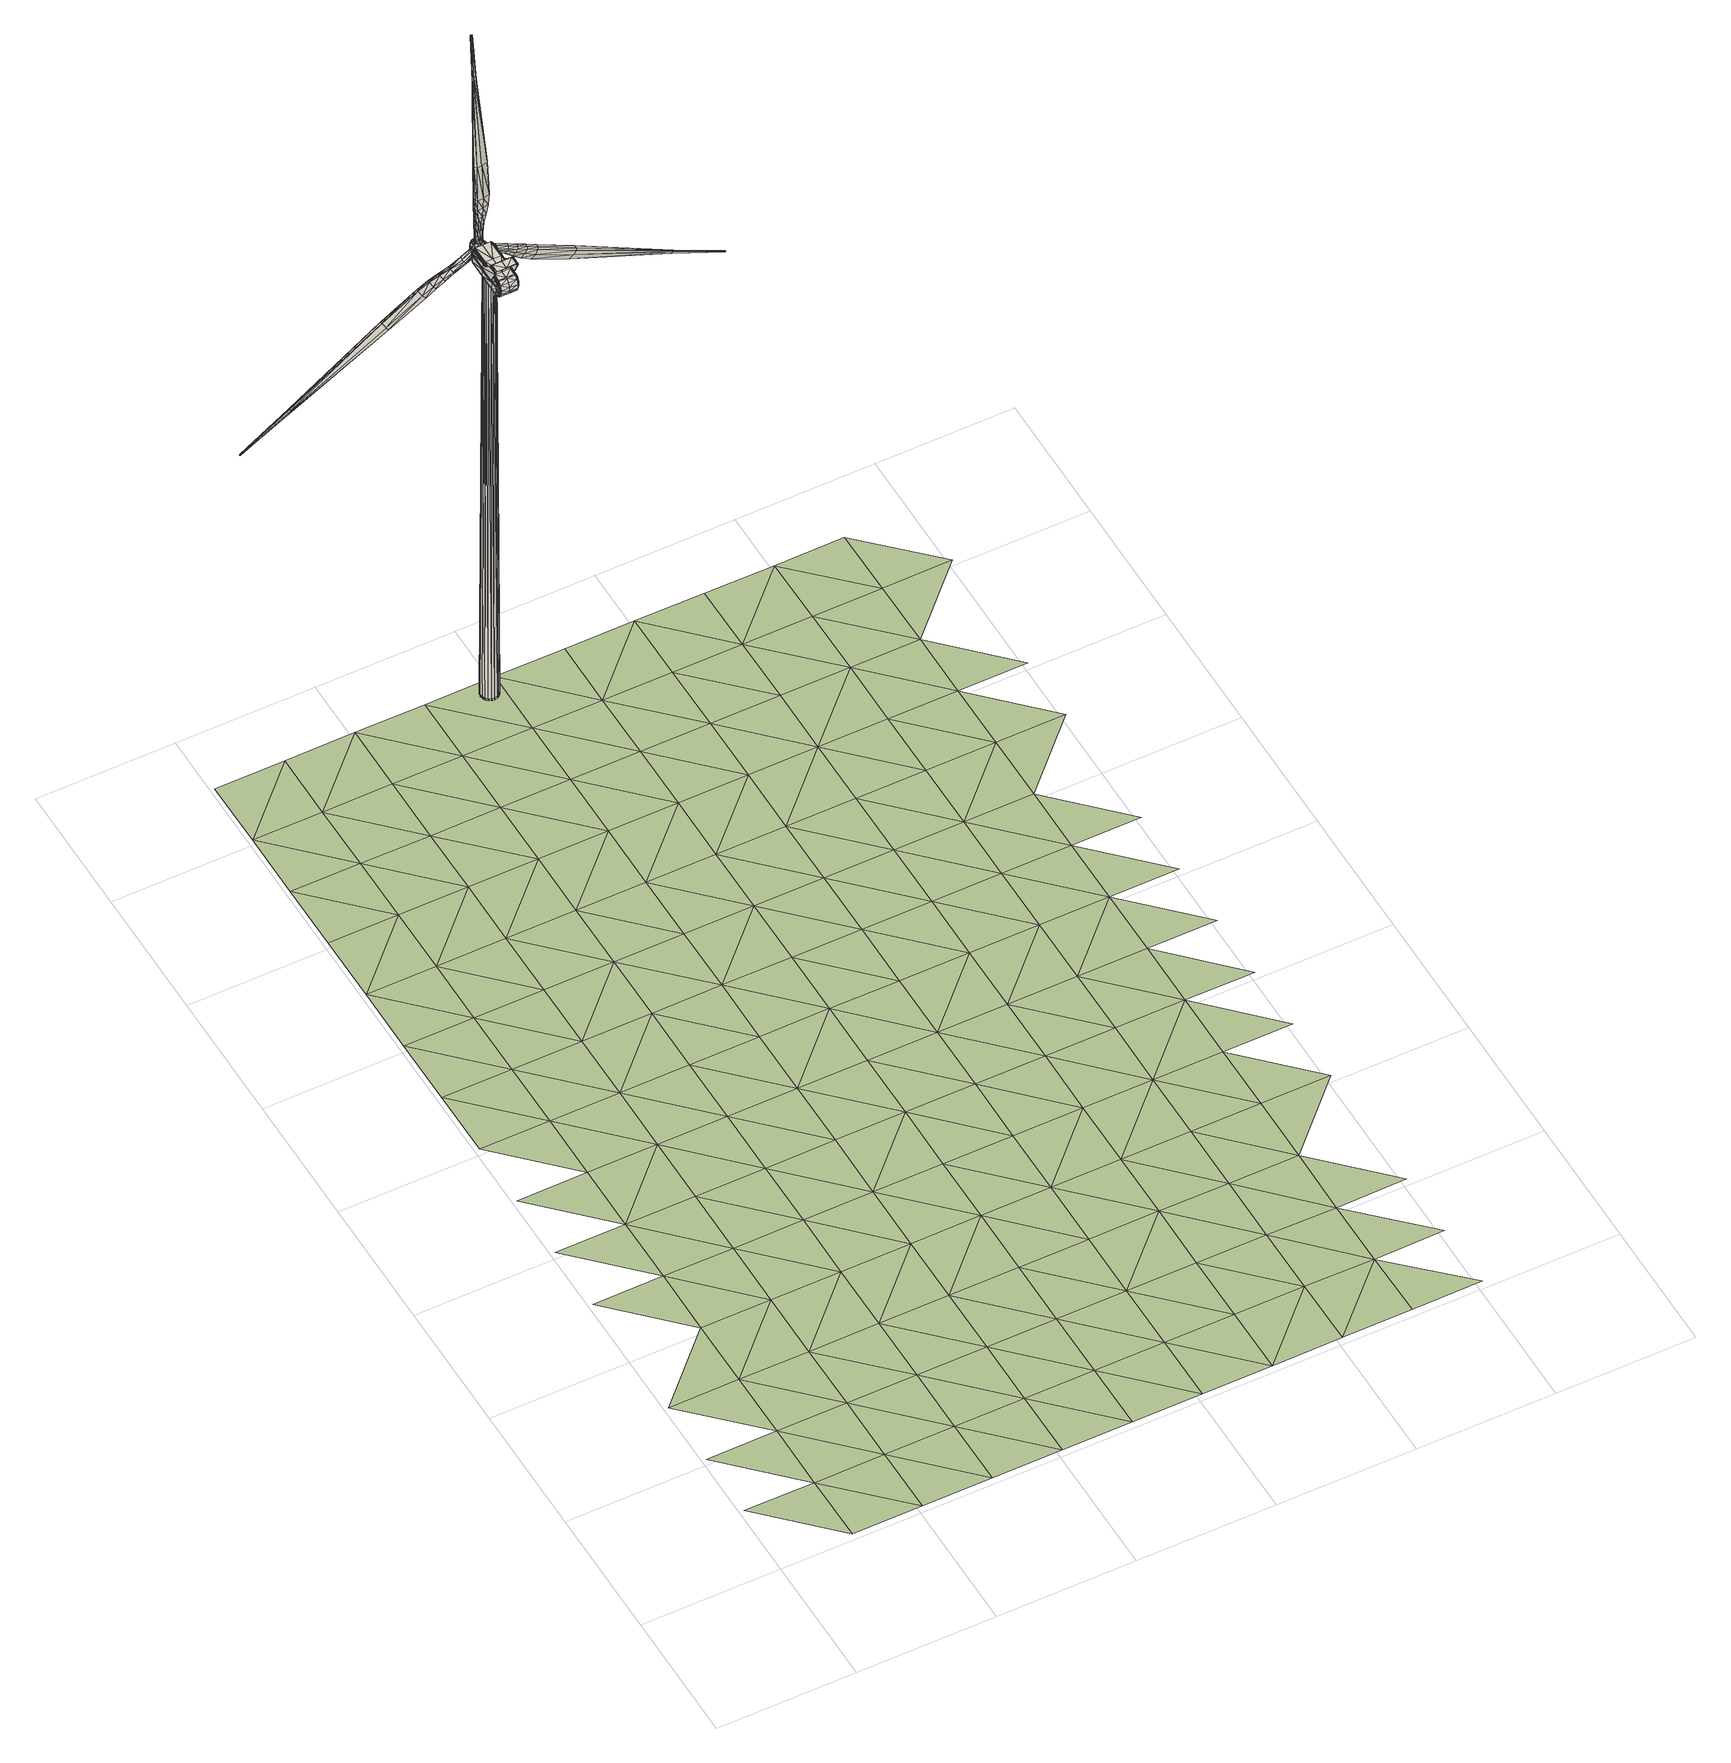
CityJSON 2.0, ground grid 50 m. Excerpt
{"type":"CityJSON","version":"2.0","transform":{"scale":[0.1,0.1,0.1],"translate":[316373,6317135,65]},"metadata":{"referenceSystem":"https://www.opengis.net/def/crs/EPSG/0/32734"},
"CityObjects":{
"otherconstruction1":{"type":"OtherConstruction","attributes":{"class":"wind_turbine","X":316469.55,"Y":6317505.79,"lat":-33.26,"lon":19.03,"manufacturer":"Vestas","model":"V100-2.0","rated_power_kw":2000,"rated_power_mw":2,"rotor_diameter_m":100,"rotor_radius_m":50,"swept_area_m2":7854,"blade_count":3,"blade_length_m":50,"hub_height_m":95,"tower_type":"steel_tube","tower_shape":"conical","cut_in_ms":3,"rated_ms":12,"cut_out_ms":22,"iec_class":"llb","generator_type":"DFIG","gearbox_type":"spur_planetary","gearbox_stages":3,"onshore":true,"offshore":false,"ground_height":67.86},"geometry":[{"type":"CompositeSurface","lod":"2","boundaries":[[[0,1,2]],[[1,3,2]],[[3,4,2]],[[5,6,7]],[[5,7,8]],[[9,8,7]],[[9,7,10]],[[2,9,10]],[[2,10,0]],[[11,12,13]],[[11,13,14]],[[15,16,17]],[[15,17,18]],[[19,20,21]],[[19,21,22]],[[23,24,25]],[[23,25,26]],[[27,5,28]],[[27,28,29]],[[30,27,31]],[[30,31,32]],[[33,34,35]],[[33,35,36]],[[37,2,4]],[[38,30,32]],[[38,32,39]],[[40,41,2]],[[40,2,37]],[[22,21,42]],[[22,42,39]],[[43,25,42]],[[43,42,21]],[[38,19,44]],[[38,44,30]],[[45,46,47]],[[45,47,48]],[[24,49,42]],[[24,42,25]],[[26,50,51]],[[26,51,35]],[[19,38,49]],[[19,49,20]],[[52,20,49]],[[52,49,24]],[[5,27,53]],[[5,53,54]],[[27,55,53]],[[27,30,44]],[[27,44,55]],[[56,31,29]],[[56,29,57]],[[24,23,58]],[[24,58,52]],[[28,59,57]],[[28,57,29]],[[60,14,13]],[[60,13,61]],[[49,38,39]],[[49,39,42]],[[29,31,27]],[[62,56,55]],[[62,55,44]],[[39,32,62]],[[39,62,22]],[[20,52,43]],[[20,43,21]],[[23,34,63]],[[23,63,58]],[[44,19,22]],[[44,22,62]],[[62,32,31]],[[62,31,56]],[[34,23,26]],[[34,26,35]],[[53,55,56]],[[53,56,57]],[[52,58,50]],[[52,50,43]],[[25,43,50]],[[25,50,26]],[[54,53,57]],[[54,57,59]],[[18,17,12]],[[18,12,11]],[[58,63,51]],[[58,51,50]],[[64,65,66]],[[64,66,67]],[[67,66,68]],[[67,68,69]],[[70,71,72]],[[70,72,73]],[[73,72,74]],[[73,74,75]],[[76,77,78]],[[76,78,79]],[[79,78,80]],[[79,80,81]],[[65,70,73]],[[65,73,66]],[[66,73,75]],[[66,75,68]],[[81,64,67]],[[81,67,79]],[[79,67,69]],[[79,69,76]],[[82,83,84]],[[82,84,85]],[[85,84,86]],[[85,86,87]],[[88,89,90]],[[88,90,91]],[[91,90,92]],[[91,92,93]],[[94,40,37]],[[94,37,95]],[[46,96,97]],[[46,97,47]],[[6,98,77]],[[6,77,7]],[[81,80,99]],[[81,99,61]],[[10,7,77]],[[10,77,76]],[[100,101,99]],[[100,99,80]],[[65,64,13]],[[65,13,12]],[[61,13,64]],[[61,64,81]],[[1,0,69]],[[1,69,68]],[[76,69,0]],[[76,0,10]],[[70,65,12]],[[70,12,17]],[[3,1,68]],[[3,68,75]],[[71,70,17]],[[71,17,16]],[[4,3,75]],[[4,75,74]],[[101,102,103]],[[101,103,99]],[[99,103,60]],[[99,60,61]],[[63,104,105]],[[63,105,51]],[[51,105,36]],[[51,36,35]],[[63,34,33]],[[63,33,104]],[[106,107,108]],[[108,107,109]],[[109,107,110]],[[111,112,113]],[[111,113,114]],[[115,116,113]],[[115,113,112]],[[107,106,116]],[[107,116,115]],[[11,14,117]],[[11,117,118]],[[15,18,119]],[[15,119,120]],[[121,122,123]],[[121,123,124]],[[125,126,127]],[[125,127,128]],[[129,130,131]],[[129,131,111]],[[132,133,134]],[[132,134,129]],[[33,36,135]],[[33,135,136]],[[137,110,107]],[[138,139,133]],[[138,133,132]],[[140,137,107]],[[140,107,141]],[[122,142,123]],[[122,139,142]],[[143,123,142]],[[143,142,127]],[[138,132,144]],[[138,144,121]],[[45,48,145]],[[45,145,146]],[[128,127,142]],[[128,142,147]],[[126,135,148]],[[126,148,149]],[[121,147,138]],[[121,124,147]],[[150,128,147]],[[150,147,124]],[[111,151,152]],[[111,152,129]],[[129,152,153]],[[129,144,132]],[[129,153,144]],[[154,155,130]],[[154,130,134]],[[128,150,156]],[[128,156,125]],[[131,130,155]],[[131,155,157]],[[60,158,117]],[[60,117,14]],[[147,142,139]],[[147,139,138]],[[130,129,134]],[[159,153,154]],[[159,144,153]],[[139,122,159]],[[139,159,133]],[[124,123,143]],[[124,143,150]],[[125,156,160]],[[125,160,136]],[[144,159,122]],[[144,122,121]],[[159,154,134]],[[159,134,133]],[[136,135,126]],[[136,126,125]],[[152,155,154]],[[152,154,153]],[[150,143,149]],[[150,149,156]],[[127,126,149]],[[127,149,143]],[[151,157,155]],[[151,155,152]],[[18,11,118]],[[18,118,119]],[[156,149,148]],[[156,148,160]],[[161,162,163]],[[161,163,164]],[[162,165,166]],[[162,166,163]],[[167,168,169]],[[167,169,170]],[[168,171,172]],[[168,172,169]],[[173,174,175]],[[173,175,176]],[[174,177,178]],[[174,178,175]],[[164,163,168]],[[164,168,167]],[[163,166,171]],[[163,171,168]],[[177,174,162]],[[177,162,161]],[[174,173,165]],[[174,165,162]],[[179,180,181]],[[179,181,182]],[[180,183,184]],[[180,184,181]],[[185,186,187]],[[185,187,188]],[[186,189,190]],[[186,190,187]],[[191,192,137]],[[191,137,140]],[[146,145,193]],[[146,193,194]],[[114,113,176]],[[114,176,195]],[[177,158,196]],[[177,196,178]],[[116,173,176]],[[116,176,113]],[[197,178,196]],[[197,196,198]],[[164,118,117]],[[164,117,161]],[[158,177,161]],[[158,161,117]],[[108,166,165]],[[108,165,106]],[[173,116,106]],[[173,106,165]],[[167,119,118]],[[167,118,164]],[[109,171,166]],[[109,166,108]],[[170,120,119]],[[170,119,167]],[[110,172,171]],[[110,171,109]],[[198,196,103]],[[198,103,102]],[[196,158,60]],[[196,60,103]],[[160,148,105]],[[160,105,104]],[[148,135,36]],[[148,36,105]],[[160,104,33]],[[160,33,136]],[[199,200,201]],[[199,201,202]],[[202,201,203]],[[202,203,204]],[[204,203,205]],[[204,205,206]],[[200,207,208]],[[200,208,201]],[[201,208,209]],[[201,209,203]],[[203,209,210]],[[203,210,205]],[[211,212,213]],[[211,213,214]],[[214,213,215]],[[214,215,216]],[[216,215,217]],[[216,217,218]],[[206,211,214]],[[206,214,204]],[[204,214,216]],[[204,216,202]],[[202,216,218]],[[202,218,199]],[[219,210,209]],[[219,209,220]],[[220,209,208]],[[220,208,221]],[[221,208,207]],[[221,207,222]],[[223,224,225]],[[223,225,226]],[[226,225,227]],[[226,227,228]],[[228,227,229]],[[228,229,230]],[[224,231,232]],[[224,232,225]],[[225,232,233]],[[225,233,227]],[[227,233,234]],[[227,234,229]],[[235,217,215]],[[235,215,236]],[[236,215,213]],[[236,213,237]],[[237,213,212]],[[237,212,238]],[[230,235,236]],[[230,236,228]],[[228,236,237]],[[228,237,226]],[[226,237,238]],[[226,238,223]],[[239,234,233]],[[239,233,240]],[[240,233,232]],[[240,232,241]],[[241,232,231]],[[241,231,242]],[[97,199,218]],[[97,218,47]],[[15,212,211]],[[15,211,16]],[[48,47,218]],[[48,218,217]],[[206,71,16]],[[206,16,211]],[[37,222,207]],[[37,207,95]],[[222,37,4]],[[4,219,220]],[[220,221,222]],[[4,220,222]],[[219,4,74]],[[219,74,210]],[[71,206,205]],[[71,205,72]],[[243,200,199]],[[243,199,97]],[[95,207,200]],[[95,200,243]],[[72,205,210]],[[72,210,74]],[[48,217,235]],[[48,235,145]],[[15,120,238]],[[15,238,212]],[[193,145,235]],[[193,235,230]],[[223,238,120]],[[223,120,170]],[[137,192,234]],[[137,234,239]],[[110,137,239]],[[239,240,241]],[[241,242,110]],[[239,241,110]],[[242,231,172]],[[242,172,110]],[[170,169,224]],[[170,224,223]],[[244,193,230]],[[244,230,229]],[[192,244,229]],[[192,229,234]],[[169,172,231]],[[169,231,224]],[[245,246,247]],[[245,247,248]],[[249,250,251]],[[249,251,252]],[[245,248,253]],[[245,253,254]],[[255,256,257]],[[255,257,258]],[[259,260,86]],[[259,86,84]],[[261,259,84]],[[261,84,83]],[[247,262,90]],[[247,90,89]],[[262,263,92]],[[262,92,90]],[[248,247,89]],[[248,89,253]],[[260,249,252]],[[260,252,86]],[[256,261,83]],[[256,83,257]],[[263,264,265]],[[263,265,92]],[[264,266,267]],[[264,267,265]],[[268,269,270]],[[268,270,271]],[[272,268,271]],[[272,271,273]],[[274,255,258]],[[274,258,275]],[[276,277,181]],[[276,181,184]],[[277,278,182]],[[277,182,181]],[[279,280,188]],[[279,188,187]],[[281,279,187]],[[281,187,190]],[[280,282,283]],[[280,283,188]],[[269,276,184]],[[269,184,270]],[[278,274,275]],[[278,275,182]],[[284,281,190]],[[284,190,285]],[[266,284,285]],[[266,285,267]],[[246,286,262]],[[246,262,247]],[[286,287,263]],[[286,263,262]],[[287,288,264]],[[287,264,263]],[[288,289,266]],[[288,266,264]],[[289,290,284]],[[289,284,266]],[[290,291,281]],[[290,281,284]],[[291,292,279]],[[291,279,281]],[[292,293,280]],[[292,280,279]],[[293,294,282]],[[293,282,280]],[[249,260,295]],[[249,295,250]],[[260,259,296]],[[260,296,295]],[[259,261,297]],[[259,297,296]],[[261,256,298]],[[261,298,297]],[[256,255,299]],[[256,299,298]],[[255,274,300]],[[255,300,299]],[[274,278,301]],[[274,301,300]],[[278,277,302]],[[278,302,301]],[[277,276,303]],[[277,303,302]],[[276,269,268]],[[276,268,303]],[[303,268,272]],[[303,272,304]],[[302,303,304]],[[302,304,305]],[[301,302,305]],[[301,305,306]],[[300,301,306]],[[300,306,307]],[[299,300,307]],[[299,307,308]],[[298,299,308]],[[298,308,309]],[[297,298,309]],[[297,309,310]],[[296,297,310]],[[296,310,311]],[[295,296,311]],[[295,311,312]],[[294,272,273]],[[294,273,313]],[[250,314,315]],[[250,315,251]],[[250,295,312]],[[250,312,314]],[[141,107,316]],[[141,316,131]],[[41,28,317]],[[41,317,2]],[[282,294,313]],[[282,313,283]],[[304,272,294]],[[304,294,293]],[[305,304,293]],[[305,293,292]],[[306,305,292]],[[306,292,291]],[[307,306,291]],[[307,291,290]],[[308,307,290]],[[308,290,289]],[[309,308,289]],[[309,289,288]],[[310,309,288]],[[310,288,287]],[[311,310,287]],[[311,287,286]],[[312,311,286]],[[312,286,246]],[[314,245,254]],[[314,254,315]],[[314,312,246]],[[314,246,245]],[[107,115,112]],[[107,112,316]],[[131,316,112]],[[131,112,111]],[[2,317,8]],[[2,8,9]],[[28,5,8]],[[28,8,317]],[[318,59,28]],[[318,28,41]],[[319,141,131]],[[319,131,157]],[[320,198,102]],[[320,102,321]],[[189,197,198]],[[189,198,320]],[[322,114,195]],[[322,195,185]],[[323,146,194]],[[323,194,179]],[[183,191,140]],[[183,140,324]],[[175,178,197]],[[175,197,325]],[[176,175,325]],[[176,325,195]],[[244,192,191]],[[244,191,326]],[[193,244,326]],[[193,326,194]],[[327,45,146]],[[327,146,323]],[[324,140,141]],[[324,141,319]],[[151,111,114]],[[151,114,322]],[[328,321,102]],[[328,102,101]],[[93,328,101]],[[93,101,100]],[[329,88,98]],[[329,98,6]],[[330,82,96]],[[330,96,46]],[[87,331,40]],[[87,40,94]],[[78,332,100]],[[78,100,80]],[[77,98,332]],[[77,332,78]],[[243,333,94]],[[243,94,95]],[[97,96,333]],[[97,333,243]],[[327,330,46]],[[327,46,45]],[[331,318,41]],[[331,41,40]],[[54,329,6]],[[54,6,5]],[[254,253,329]],[[254,329,54]],[[252,251,318]],[[252,318,331]],[[258,257,330]],[[258,330,327]],[[86,252,331]],[[86,331,87]],[[257,83,82]],[[257,82,330]],[[253,89,88]],[[253,88,329]],[[92,265,328]],[[92,328,93]],[[265,267,321]],[[265,321,328]],[[313,151,322]],[[313,322,283]],[[270,324,319]],[[270,319,271]],[[258,327,323]],[[258,323,275]],[[184,183,324]],[[184,324,270]],[[275,323,179]],[[275,179,182]],[[283,322,185]],[[283,185,188]],[[190,189,320]],[[190,320,285]],[[285,320,321]],[[285,321,267]],[[271,319,157]],[[271,157,273]],[[251,315,59]],[[251,59,318]],[[273,157,151]],[[273,151,313]],[[315,254,54]],[[315,54,59]],[[325,197,189]],[[325,189,186]],[[195,325,186]],[[195,186,185]],[[326,191,183]],[[326,183,180]],[[194,326,180]],[[194,180,179]],[[332,91,93]],[[332,93,100]],[[98,88,91]],[[98,91,332]],[[333,85,87]],[[333,87,94]],[[96,82,85]],[[96,85,333]],[[334,335,336]],[[334,336,337]],[[338,339,340]],[[338,340,341]],[[342,343,344]],[[342,344,345]],[[346,347,348]],[[346,348,349]],[[350,351,337]],[[350,337,352]],[[353,354,355]],[[353,355,356]],[[357,358,359]],[[357,359,339]],[[360,361,362]],[[360,362,363]],[[364,365,366]],[[364,366,367]],[[368,345,369]],[[368,369,370]],[[367,366,371]],[[367,371,372]],[[373,374,375]],[[373,375,376]],[[377,360,363]],[[377,363,378]],[[374,379,380]],[[374,380,375]],[[344,381,346]],[[344,346,382]],[[381,383,347]],[[381,347,346]],[[384,373,376]],[[384,376,385]],[[379,367,372]],[[379,372,380]],[[361,368,370]],[[361,370,362]],[[383,384,385]],[[383,385,347]],[[386,387,388]],[[386,388,389]],[[345,344,382]],[[345,382,369]],[[366,386,389]],[[366,389,371]],[[387,377,378]],[[387,378,388]],[[390,391,392]],[[390,392,393]],[[394,395,396]],[[394,396,397]],[[337,336,398]],[[337,398,352]],[[399,400,401]],[[399,401,402]],[[403,404,349]],[[403,349,405]],[[406,407,408]],[[406,408,409]],[[405,349,348]],[[405,348,410]],[[410,348,400]],[[410,400,399]],[[352,398,404]],[[352,404,403]],[[411,412,413]],[[411,413,414]],[[415,342,345]],[[415,345,368]],[[416,417,383]],[[416,383,381]],[[409,408,391]],[[409,391,390]],[[371,389,395]],[[371,395,392]],[[388,378,412]],[[388,412,396]],[[372,371,392]],[[372,392,391]],[[382,346,349]],[[382,349,404]],[[389,388,396]],[[389,396,395]],[[347,385,400]],[[347,400,348]],[[363,362,335]],[[363,335,413]],[[380,372,391]],[[380,391,408]],[[370,369,398]],[[370,398,336]],[[369,382,404]],[[369,404,398]],[[376,375,407]],[[376,407,401]],[[375,380,408]],[[375,408,407]],[[378,363,413]],[[378,413,412]],[[385,376,401]],[[385,401,400]],[[362,370,336]],[[362,336,335]],[[339,359,418]],[[339,418,340]],[[354,353,410]],[[354,410,399]],[[419,420,393]],[[419,393,394]],[[421,422,423]],[[421,423,424]],[[425,426,397]],[[425,397,411]],[[351,427,334]],[[351,334,337]],[[428,429,430]],[[428,430,431]],[[432,433,403]],[[432,403,405]],[[433,350,352]],[[433,352,403]],[[434,435,409]],[[434,409,390]],[[420,434,390]],[[420,390,393]],[[427,436,414]],[[427,414,334]],[[436,425,411]],[[436,411,414]],[[353,432,405]],[[353,405,410]],[[426,419,394]],[[426,394,397]],[[437,438,439]],[[437,439,440]],[[441,442,443]],[[441,443,444]],[[445,441,444]],[[445,444,446]],[[358,445,446]],[[358,446,359]],[[447,448,429]],[[447,429,428]],[[448,449,338]],[[448,338,429]],[[450,447,428]],[[450,428,451]],[[442,452,453]],[[442,453,443]],[[454,455,422]],[[454,422,421]],[[449,357,339]],[[449,339,338]],[[452,437,440]],[[452,440,453]],[[456,457,458]],[[456,458,459]],[[438,454,421]],[[438,421,439]],[[455,456,459]],[[455,459,422]],[[457,450,451]],[[457,451,458]],[[435,460,406]],[[435,406,409]],[[439,421,424]],[[439,424,461]],[[444,443,462]],[[444,462,463]],[[459,458,464]],[[459,464,465]],[[443,453,355]],[[443,355,462]],[[429,338,341]],[[429,341,430]],[[440,439,461]],[[440,461,356]],[[451,428,431]],[[451,431,466]],[[446,444,463]],[[446,463,467]],[[422,459,465]],[[422,465,423]],[[460,468,402]],[[460,402,406]],[[458,451,466]],[[458,466,464]],[[453,440,356]],[[453,356,355]],[[359,446,467]],[[359,467,418]],[[402,401,407]],[[402,407,406]],[[469,470,377]],[[469,377,387]],[[471,364,367]],[[471,367,379]],[[472,473,374]],[[472,374,373]],[[473,471,379]],[[473,379,374]],[[474,475,361]],[[474,361,360]],[[397,396,412]],[[397,412,411]],[[417,476,384]],[[417,384,383]],[[470,474,360]],[[470,360,377]],[[475,415,368]],[[475,368,361]],[[477,469,387]],[[477,387,386]],[[343,416,381]],[[343,381,344]],[[365,477,386]],[[365,386,366]],[[414,413,335]],[[414,335,334]],[[354,468,462]],[[354,462,355]],[[426,425,431]],[[426,431,430]],[[420,419,341]],[[420,341,340]],[[433,432,461]],[[433,461,424]],[[432,353,356]],[[432,356,461]],[[351,350,423]],[[351,423,465]],[[460,435,467]],[[460,467,463]],[[436,427,464]],[[436,464,466]],[[427,351,465]],[[427,465,464]],[[350,433,424]],[[350,424,423]],[[434,420,340]],[[434,340,418]],[[468,460,463]],[[468,463,462]],[[435,434,418]],[[435,418,467]],[[425,436,466]],[[425,466,431]],[[419,426,430]],[[419,430,341]],[[468,354,399]],[[468,399,402]],[[476,472,373]],[[476,373,384]],[[393,392,395]],[[393,395,394]],[[478,479,472]],[[478,472,476]],[[480,481,477]],[[480,477,365]],[[482,483,416]],[[482,416,343]],[[481,484,469]],[[481,469,477]],[[485,486,415]],[[485,415,475]],[[487,488,474]],[[487,474,470]],[[489,478,476]],[[489,476,417]],[[488,485,475]],[[488,475,474]],[[490,491,471]],[[490,471,473]],[[479,490,473]],[[479,473,472]],[[491,492,364]],[[491,364,471]],[[484,487,470]],[[484,470,469]],[[483,489,417]],[[483,417,416]],[[486,493,342]],[[486,342,415]],[[492,480,365]],[[492,365,364]],[[493,482,343]],[[493,343,342]],[[494,495,496]],[[497,498,499]],[[499,500,501]],[[494,496,497]],[[497,499,501]],[[501,494,497]],[[497,437,452]],[[496,495,455]],[[496,455,454]],[[494,457,456]],[[494,501,450]],[[494,450,457]],[[501,447,450]],[[501,448,447]],[[499,445,358]],[[498,442,441]],[[498,497,452]],[[498,452,442]],[[497,496,438]],[[497,438,437]],[[496,454,438]],[[495,494,456]],[[495,456,455]],[[501,500,449]],[[501,449,448]],[[500,357,449]],[[500,499,358]],[[500,358,357]],[[499,498,441]],[[499,441,445]],[[502,503,504]],[[502,504,505]],[[506,507,508]],[[506,508,509]],[[510,511,512]],[[513,514,515]],[[513,515,516]],[[517,518,519]],[[520,521,522]],[[523,524,525]],[[523,525,526]],[[519,526,527]],[[519,527,517]],[[528,529,512]],[[530,531,532]],[[533,510,534]],[[535,536,537]],[[535,537,538]],[[510,539,540]],[[510,540,534]],[[541,542,543]],[[541,543,544]],[[544,543,545]],[[544,545,546]],[[547,523,526]],[[547,526,519]],[[548,549,503]],[[548,503,502]],[[509,508,550]],[[509,550,551]],[[503,552,553]],[[503,553,504]],[[508,554,555]],[[508,555,550]],[[556,557,558]],[[556,558,539]],[[554,544,546]],[[554,546,555]],[[559,560,561]],[[559,561,562]],[[507,506,515]],[[507,515,562]],[[563,541,544]],[[563,544,554]],[[524,506,509]],[[524,509,525]],[[525,509,551]],[[525,551,564]],[[565,566,567]],[[565,567,568]],[[569,513,516]],[[569,516,570]],[[529,571,557]],[[529,557,556]],[[542,541,572]],[[542,572,573]],[[574,575,546]],[[574,546,545]],[[576,577,578]],[[576,578,579]],[[580,568,549]],[[580,549,548]],[[557,580,548]],[[557,548,558]],[[524,523,570]],[[524,570,516]],[[547,581,521]],[[547,521,520]],[[523,547,520]],[[523,520,570]],[[540,582,583]],[[540,583,531]],[[568,567,584]],[[568,584,549]],[[567,585,535]],[[567,535,584]],[[506,524,516]],[[506,516,515]],[[586,521,581]],[[586,587,522]],[[586,522,521]],[[588,533,534]],[[588,534,530]],[[589,586,581]],[[589,581,518]],[[585,590,536]],[[585,536,535]],[[528,589,518]],[[534,540,531]],[[534,531,530]],[[512,529,556]],[[511,528,512]],[[581,547,519]],[[581,519,518]],[[536,591,592]],[[536,592,537]],[[558,548,502]],[[558,502,582]],[[582,502,505]],[[582,505,583]],[[571,593,580]],[[571,580,557]],[[594,575,590]],[[594,590,585]],[[560,577,572]],[[560,572,561]],[[539,558,582]],[[539,582,540]],[[526,525,564]],[[526,564,527]],[[563,507,562]],[[563,562,561]],[[514,559,562]],[[514,562,515]],[[538,537,578]],[[538,578,595]],[[571,529,517]],[[571,517,527]],[[552,538,595]],[[552,595,553]],[[507,563,554]],[[507,554,508]],[[566,594,585]],[[566,585,567]],[[584,535,538]],[[584,538,552]],[[593,565,568]],[[593,568,580]],[[532,569,570]],[[532,570,520]],[[517,529,528]],[[517,528,518]],[[530,532,520]],[[530,520,522]],[[575,574,596]],[[575,596,590]],[[577,576,573]],[[577,573,572]],[[590,596,591]],[[590,591,536]],[[541,563,561]],[[541,561,572]],[[577,560,595]],[[577,595,578]],[[593,571,527]],[[593,527,564]],[[513,569,583]],[[513,583,505]],[[569,532,531]],[[569,531,583]],[[565,593,564]],[[565,564,551]],[[514,513,505]],[[514,505,504]],[[594,566,550]],[[594,550,555]],[[560,559,553]],[[560,553,595]],[[566,565,551]],[[566,551,550]],[[559,514,504]],[[559,504,553]],[[587,588,530]],[[587,530,522]],[[575,594,555]],[[575,555,546]],[[512,556,539]],[[512,539,510]],[[549,584,552]],[[549,552,503]],[[537,592,579]],[[537,579,578]],[[511,510,528]],[[528,510,533]],[[528,533,589]],[[586,588,587]],[[588,586,589]],[[588,589,533]],[[597,598,599]],[[597,599,600]],[[601,602,603]],[[601,603,604]],[[605,606,607]],[[605,607,608]],[[609,610,611]],[[609,611,612]],[[613,614,615]],[[616,617,618]],[[619,620,621]],[[619,621,622]],[[615,622,623]],[[615,623,613]],[[624,625,607]],[[626,627,628]],[[629,605,608]],[[629,608,630]],[[631,632,633]],[[631,633,634]],[[608,635,636]],[[608,636,630]],[[637,638,639]],[[637,639,640]],[[640,639,641]],[[640,641,642]],[[643,619,622]],[[643,622,615]],[[644,645,598]],[[644,598,597]],[[604,603,646]],[[604,646,647]],[[598,648,649]],[[598,649,599]],[[603,650,651]],[[603,651,646]],[[652,653,654]],[[652,654,635]],[[650,640,642]],[[650,642,651]],[[655,656,657]],[[655,657,658]],[[602,601,611]],[[602,611,658]],[[659,637,640]],[[659,640,650]],[[620,601,604]],[[620,604,621]],[[621,604,647]],[[621,647,660]],[[661,662,663]],[[661,663,664]],[[665,609,612]],[[665,612,666]],[[625,667,653]],[[625,653,652]],[[638,637,668]],[[638,668,669]],[[670,671,642]],[[670,642,641]],[[672,673,674]],[[672,674,675]],[[676,664,645]],[[676,645,644]],[[653,676,644]],[[653,644,654]],[[620,619,666]],[[620,666,612]],[[643,677,617]],[[643,617,616]],[[619,643,616]],[[619,616,666]],[[636,678,679]],[[636,679,627]],[[664,663,680]],[[664,680,645]],[[663,681,631]],[[663,631,680]],[[601,620,612]],[[601,612,611]],[[682,617,677]],[[682,683,618]],[[682,618,617]],[[629,630,626]],[[682,677,614]],[[681,684,632]],[[681,632,631]],[[624,682,614]],[[630,636,627]],[[630,627,626]],[[607,625,652]],[[606,624,607]],[[677,643,615]],[[677,615,614]],[[632,685,686]],[[632,686,633]],[[654,644,597]],[[654,597,678]],[[678,597,600]],[[678,600,679]],[[667,687,676]],[[667,676,653]],[[688,671,684]],[[688,684,681]],[[656,673,668]],[[656,668,657]],[[635,654,678]],[[635,678,636]],[[622,621,660]],[[622,660,623]],[[659,602,658]],[[659,658,657]],[[610,655,658]],[[610,658,611]],[[634,633,674]],[[634,674,689]],[[667,625,613]],[[667,613,623]],[[648,634,689]],[[648,689,649]],[[602,659,650]],[[602,650,603]],[[662,688,681]],[[662,681,663]],[[680,631,634]],[[680,634,648]],[[687,661,664]],[[687,664,676]],[[628,665,666]],[[628,666,616]],[[613,625,624]],[[613,624,614]],[[626,628,616]],[[626,616,618]],[[671,670,690]],[[671,690,684]],[[673,672,669]],[[673,669,668]],[[684,690,685]],[[684,685,632]],[[637,659,657]],[[637,657,668]],[[673,656,689]],[[673,689,674]],[[687,667,623]],[[687,623,660]],[[609,665,679]],[[609,679,600]],[[665,628,627]],[[665,627,679]],[[661,687,660]],[[661,660,647]],[[610,609,600]],[[610,600,599]],[[688,662,646]],[[688,646,651]],[[656,655,649]],[[656,649,689]],[[662,661,647]],[[662,647,646]],[[655,610,599]],[[655,599,649]],[[683,629,626]],[[683,626,618]],[[671,688,651]],[[671,651,642]],[[607,652,635]],[[607,635,608]],[[645,680,648]],[[645,648,598]],[[633,686,675]],[[633,675,674]],[[606,605,624]],[[624,605,629]],[[624,629,682]],[[682,629,683]],[[691,692,693]],[[691,693,694]],[[695,696,697]],[[695,697,698]],[[699,700,701]],[[699,701,702]],[[703,704,705]],[[703,705,706]],[[707,708,709]],[[710,711,712]],[[713,714,715]],[[713,715,716]],[[709,716,717]],[[709,717,707]],[[718,719,701]],[[720,721,722]],[[723,699,702]],[[723,702,724]],[[725,726,727]],[[725,727,728]],[[702,729,730]],[[702,730,724]],[[731,732,733]],[[731,733,734]],[[734,733,735]],[[734,735,736]],[[737,713,716]],[[737,716,709]],[[738,739,692]],[[738,692,691]],[[698,697,740]],[[698,740,741]],[[692,742,743]],[[692,743,693]],[[697,744,745]],[[697,745,740]],[[746,747,748]],[[746,748,729]],[[744,734,736]],[[744,736,745]],[[749,750,751]],[[749,751,752]],[[696,695,705]],[[696,705,752]],[[753,731,734]],[[753,734,744]],[[714,695,698]],[[714,698,715]],[[715,698,741]],[[715,741,754]],[[755,756,757]],[[755,757,758]],[[759,703,706]],[[759,706,760]],[[719,761,747]],[[719,747,746]],[[732,731,762]],[[732,762,763]],[[764,765,736]],[[764,736,735]],[[766,767,768]],[[766,768,769]],[[770,758,739]],[[770,739,738]],[[747,770,738]],[[747,738,748]],[[714,713,760]],[[714,760,706]],[[737,771,711]],[[737,711,710]],[[713,737,710]],[[713,710,760]],[[730,772,773]],[[730,773,721]],[[758,757,774]],[[758,774,739]],[[757,775,725]],[[757,725,774]],[[695,714,706]],[[695,706,705]],[[776,711,771]],[[776,777,712]],[[776,712,711]],[[723,724,720]],[[776,771,708]],[[775,778,726]],[[775,726,725]],[[779,776,708]],[[779,708,718]],[[724,730,721]],[[724,721,720]],[[701,719,746]],[[700,779,718]],[[700,718,701]],[[771,737,709]],[[771,709,708]],[[726,780,781]],[[726,781,727]],[[748,738,691]],[[748,691,772]],[[772,691,694]],[[772,694,773]],[[761,782,770]],[[761,770,747]],[[783,765,778]],[[783,778,775]],[[750,767,762]],[[750,762,751]],[[729,748,772]],[[729,772,730]],[[716,715,754]],[[716,754,717]],[[753,696,752]],[[753,752,751]],[[704,749,752]],[[704,752,705]],[[728,727,768]],[[728,768,784]],[[761,719,707]],[[761,707,717]],[[742,728,784]],[[742,784,743]],[[696,753,744]],[[696,744,697]],[[756,783,775]],[[756,775,757]],[[774,725,728]],[[774,728,742]],[[782,755,758]],[[782,758,770]],[[722,759,760]],[[722,760,710]],[[707,719,718]],[[707,718,708]],[[720,722,710]],[[720,710,712]],[[765,764,785]],[[765,785,778]],[[767,766,763]],[[767,763,762]],[[778,785,780]],[[778,780,726]],[[731,753,751]],[[731,751,762]],[[767,750,784]],[[767,784,768]],[[782,761,717]],[[782,717,754]],[[703,759,773]],[[703,773,694]],[[759,722,721]],[[759,721,773]],[[755,782,754]],[[755,754,741]],[[704,703,694]],[[704,694,693]],[[783,756,740]],[[783,740,745]],[[750,749,743]],[[750,743,784]],[[756,755,741]],[[756,741,740]],[[749,704,693]],[[749,693,743]],[[777,723,720]],[[777,720,712]],[[765,783,745]],[[765,745,736]],[[701,746,729]],[[701,729,702]],[[739,774,742]],[[739,742,692]],[[727,781,769]],[[727,769,768]],[[700,699,779]],[[779,699,723]],[[779,723,776]],[[776,723,777]],[[786,787,788]],[[788,789,790]],[[790,791,792]],[[792,793,794]],[[794,795,796]],[[796,797,798]],[[798,799,800]],[[800,801,802]],[[802,803,804]],[[804,805,786]],[[786,788,790]],[[790,792,794]],[[794,796,798]],[[798,800,802]],[[802,804,786]],[[786,790,794]],[[794,798,802]],[[794,802,786]],[[787,806,807]],[[787,807,788]],[[788,807,808]],[[788,808,789]],[[789,808,809]],[[789,809,790]],[[790,809,810]],[[790,810,791]],[[791,810,811]],[[791,811,792]],[[792,811,812]],[[792,812,793]],[[793,812,813]],[[793,813,794]],[[794,813,814]],[[794,814,795]],[[795,814,815]],[[795,815,796]],[[796,815,816]],[[796,816,797]],[[797,816,817]],[[797,817,798]],[[798,817,818]],[[798,818,799]],[[799,818,819]],[[799,819,800]],[[800,819,820]],[[800,820,801]],[[801,820,821]],[[801,821,802]],[[802,821,822]],[[802,822,803]],[[803,822,823]],[[803,823,804]],[[804,823,824]],[[804,824,805]],[[805,824,825]],[[805,825,786]],[[786,825,806]],[[786,806,787]],[[806,825,824]],[[824,823,822]],[[822,821,820]],[[820,819,818]],[[818,817,816]],[[816,815,814]],[[814,813,812]],[[812,811,810]],[[810,809,808]],[[808,807,806]],[[806,824,822]],[[822,820,818]],[[818,816,814]],[[814,812,810]],[[810,808,806]],[[806,822,818]],[[818,814,810]],[[818,810,806]],[[826,827,828]],[[828,829,830]],[[830,831,832]],[[832,833,834]],[[834,835,836]],[[836,837,838]],[[838,839,840]],[[840,841,842]],[[842,843,844]],[[844,845,826]],[[826,828,830]],[[830,832,834]],[[834,836,838]],[[838,840,842]],[[842,844,826]],[[826,830,834]],[[834,838,842]],[[834,842,826]],[[827,787,788]],[[827,788,828]],[[828,788,789]],[[828,789,829]],[[829,789,790]],[[829,790,830]],[[830,790,791]],[[830,791,831]],[[831,791,792]],[[831,792,832]],[[832,792,793]],[[832,793,833]],[[833,793,794]],[[833,794,834]],[[834,794,795]],[[834,795,835]],[[835,795,796]],[[835,796,836]],[[836,796,797]],[[836,797,837]],[[837,797,798]],[[837,798,838]],[[838,798,799]],[[838,799,839]],[[839,799,800]],[[839,800,840]],[[840,800,801]],[[840,801,841]],[[841,801,802]],[[841,802,842]],[[842,802,803]],[[842,803,843]],[[843,803,804]],[[843,804,844]],[[844,804,805]],[[844,805,845]],[[845,805,786]],[[845,786,826]],[[826,786,787]],[[826,787,827]],[[131,111,151]],[[28,59,54]],[[129,134,133]],[[32,31,27]],[[151,157,131]],[[54,5,28]],[[133,132,129]],[[27,30,32]]]}]},
"terrain1":{"type":"TINRelief","geometry":[{"type":"CompositeSurface","lod":"1","boundaries":[[[846,847,848]],[[849,850,846]],[[848,851,846]],[[852,849,853]],[[853,854,852]],[[849,846,855]],[[846,851,855]],[[849,856,853]],[[857,858,854]],[[856,849,855]],[[859,860,857]],[[861,854,853]],[[851,862,855]],[[856,863,853]],[[854,861,857]],[[864,865,859]],[[861,853,863]],[[856,855,866]],[[867,868,869]],[[866,855,862]],[[859,857,870]],[[868,867,864]],[[863,856,871]],[[857,861,870]],[[872,869,873]],[[856,866,871]],[[873,869,868]],[[874,864,859]],[[870,875,859]],[[872,876,877]],[[861,863,878]],[[879,866,862]],[[871,880,863]],[[864,874,868]],[[872,873,876]],[[874,859,875]],[[861,878,870]],[[878,863,880]],[[866,881,871]],[[877,882,883]],[[873,868,884]],[[876,885,877]],[[866,879,881]],[[875,870,886]],[[874,884,868]],[[883,882,887]],[[888,880,871]],[[886,870,878]],[[877,885,882]],[[876,873,889]],[[871,881,888]],[[875,890,874]],[[884,889,873]],[[891,892,887]],[[890,875,886]],[[893,885,876]],[[894,878,880]],[[881,879,895]],[[891,887,882]],[[888,896,880]],[[874,897,884]],[[889,893,876]],[[878,894,886]],[[874,890,897]],[[894,880,896]],[[898,892,899]],[[900,888,881]],[[892,891,901]],[[882,885,902]],[[893,903,885]],[[900,881,895]],[[884,904,889]],[[890,886,905]],[[897,906,884]],[[899,892,901]],[[882,902,891]],[[896,888,907]],[[894,905,886]],[[885,903,902]],[[888,900,907]],[[884,906,904]],[[893,889,908]],[[897,890,909]],[[891,910,901]],[[905,909,890]],[[903,893,908]],[[894,896,911]],[[895,912,900]],[[891,902,910]],[[907,913,896]],[[889,904,908]],[[914,906,897]],[[911,905,894]],[[909,914,897]],[[911,896,913]],[[915,899,901]],[[907,900,916]],[[910,917,901]],[[903,918,902]],[[904,906,919]],[[908,920,903]],[[900,912,916]],[[906,914,919]],[[915,901,917]],[[902,918,910]],[[909,905,921]],[[922,913,907]],[[905,911,923]],[[903,920,918]],[[908,904,924]],[[916,922,907]],[[914,909,921]],[[924,904,919]],[[905,923,921]],[[917,910,925]],[[913,926,911]],[[927,920,908]],[[912,928,916]],[[925,910,918]],[[922,926,913]],[[924,927,908]],[[917,929,915]],[[919,914,930]],[[931,923,911]],[[921,932,914]],[[933,922,916]],[[929,917,925]],[[926,931,911]],[[918,920,934]],[[930,924,919]],[[927,935,920]],[[933,916,928]],[[930,914,932]],[[921,923,936]],[[918,934,925]],[[937,915,929]],[[931,936,923]],[[920,935,934]],[[926,922,938]],[[922,933,939]],[[927,924,940]],[[941,932,921]],[[924,930,942]],[[929,925,943]],[[931,926,938]],[[936,941,921]],[[922,939,938]],[[935,927,940]],[[925,934,943]],[[924,942,940]],[[930,932,944]],[[933,928,945]],[[937,929,946]],[[941,944,932]],[[936,931,947]],[[939,933,945]],[[943,946,929]],[[938,948,931]],[[945,928,949]],[[935,950,934]],[[951,942,930]],[[940,952,935]],[[936,947,941]],[[944,951,930]],[[931,948,947]],[[934,950,943]],[[939,953,938]],[[937,946,954]],[[935,952,950]],[[940,942,955]],[[945,953,939]],[[956,944,941]],[[951,955,942]],[[946,943,957]],[[948,938,958]],[[941,947,956]],[[959,952,940]],[[957,943,950]],[[953,958,938]],[[960,945,949]],[[955,959,940]],[[954,946,961]],[[962,951,944]],[[944,956,963]],[[964,947,948]],[[945,960,953]],[[961,946,957]],[[958,965,948]],[[960,949,966]],[[950,952,967]],[[951,962,955]],[[959,968,952]],[[944,963,962]],[[947,964,956]],[[948,965,964]],[[950,967,957]],[[958,953,969]],[[970,954,961]],[[952,968,967]],[[959,955,971]],[[953,960,969]],[[963,956,972]],[[955,962,971]],[[961,957,973]],[[965,958,974]],[[964,972,956]],[[968,959,975]],[[966,976,960]],[[957,967,973]],[[969,974,958]],[[971,975,959]],[[962,963,977]],[[978,964,965]],[[972,979,963]],[[980,970,961]],[[960,981,969]],[[973,982,961]],[[978,965,974]],[[983,967,968]],[[962,977,971]],[[968,975,984]],[[963,979,977]],[[980,961,982]],[[967,983,973]],[[972,964,985]],[[974,969,986]],[[964,978,987]],[[968,984,983]],[[975,971,988]],[[979,972,985]],[[988,971,977]],[[964,987,985]],[[982,973,989]],[[984,975,990]],[[978,974,991]],[[989,973,983]],[[990,975,988]],[[982,992,980]],[[993,977,979]],[[987,978,991]],[[985,994,979]],[[995,983,984]],[[992,982,989]],[[977,993,988]],[[995,984,990]],[[979,994,993]],[[987,996,985]],[[997,980,992]],[[998,989,983]],[[990,988,999]],[[983,995,1000]],[[994,985,1001]],[[988,993,999]],[[989,998,992]],[[983,1000,998]],[[995,990,1002]],[[994,1003,993]],[[999,1004,990]],[[997,992,1005]],[[1000,995,1002]],[[992,998,1006]],[[1004,1002,990]],[[993,1007,999]],[[992,1006,1005]],[[1000,1008,998]],[[1004,999,1009]],[[1008,1000,1002]],[[1006,998,1010]],[[1010,998,1008]],[[1011,1002,1004]],[[1006,1012,1005]],[[1002,1011,1008]],[[1012,1006,1010]],[[1010,1008,1013]],[[1014,1005,1012]],[[1015,1012,1010]],[[1012,1015,1014]]]}]}
},
"vertices":[
[1001,3587,2052],[1001,3581,2037],[1001,3598,2028],[1001,3581,2019],[1001,3587,2004],[1001,3624,2039],[1001,3622,2058],[1001,3596,2058],[1001,3598,2039],[1001,3596,2039],[1001,3592,2058],[965,3574,2037],[994,3574,2037],[994,3581,2053],[965,3581,2053],[965,3581,2003],[994,3581,2003],[994,3574,2019],[965,3574,2019],[1005,3681,2049],[1005,3631,2101],[1007,3631,2101],[1007,3681,2049],[1004,3594,2107],[1005,3594,2105],[1007,3594,2105],[1005,3594,2108],[1004,3624,2040],[1001,3624,2037],[1004,3624,2037],[1004,3623,2040],[1006,3624,2038],[1007,3623,2040],[965,3594,2108],[1001,3594,2108],[1002,3594,2110],[965,3594,2110],[1001,3601,1998],[1005,3619,2049],[1007,3619,2049],[1001,3627,1998],[1001,3625,2028],[1007,3594,2101],[1007,3629,2105],[1005,3685,2040],[965,3627,1992],[994,3627,1992],[994,3601,1992],[965,3601,1992],[1005,3594,2101],[1005,3628,2108],[1002,3627,2110],[1004,3629,2105],[1004,3687,2040],[1001,3686,2039],[1005,3686,2040],[1006,3686,2038],[1004,3687,2037],[1003,3628,2107],[1001,3686,2037],[965,3590,2064],[994,3590,2064],[1007,3685,2040],[1001,3627,2108],[996,3582,2053],[996,3575,2037],[998,3577,2037],[998,3584,2053],[1000,3579,2037],[1000,3586,2053],[996,3575,2019],[996,3582,2003],[998,3584,2004],[998,3577,2019],[1000,3586,2004],[1000,3579,2019],[1000,3591,2059],[1000,3596,2059],[998,3596,2062],[998,3590,2062],[996,3596,2063],[996,3590,2063],[996,3690,1993],[996,3757,1993],[998,3757,1995],[998,3690,1995],[1000,3757,1997],[1000,3689,1997],[1000,3685,2059],[1000,3752,2059],[998,3752,2062],[998,3685,2062],[996,3752,2063],[996,3684,2063],[1000,3627,1997],[1000,3601,1997],[996,3627,1993],[996,3601,1993],[1000,3622,2059],[994,3596,2064],[996,3622,2063],[994,3622,2064],[965,3622,2064],[965,3596,2064],[965,3627,2108],[965,3627,2110],[930,3587,2052],[930,3598,2028],[930,3581,2037],[930,3581,2019],[930,3587,2004],[930,3624,2039],[930,3598,2039],[930,3596,2058],[930,3622,2058],[930,3596,2039],[930,3592,2058],[937,3581,2053],[937,3574,2037],[937,3574,2019],[937,3581,2003],[926,3681,2049],[924,3681,2049],[924,3631,2101],[926,3631,2101],[927,3594,2107],[926,3594,2108],[924,3594,2105],[926,3594,2105],[927,3624,2040],[927,3624,2037],[930,3624,2037],[927,3623,2040],[924,3623,2040],[925,3624,2038],[929,3594,2110],[930,3594,2108],[930,3601,1998],[926,3619,2049],[924,3619,2049],[930,3627,1998],[930,3625,2028],[924,3594,2101],[924,3629,2105],[926,3685,2040],[937,3601,1992],[937,3627,1992],[926,3594,2101],[929,3627,2110],[926,3628,2108],[927,3629,2105],[930,3686,2039],[927,3687,2040],[926,3686,2040],[925,3686,2038],[927,3687,2037],[928,3628,2107],[930,3686,2037],[937,3590,2064],[924,3685,2040],[930,3627,2108],[935,3582,2053],[933,3584,2053],[933,3577,2037],[935,3575,2037],[931,3586,2053],[931,3579,2037],[935,3575,2019],[933,3577,2019],[933,3584,2004],[935,3582,2003],[931,3579,2019],[931,3586,2004],[931,3591,2059],[933,3590,2062],[933,3596,2062],[931,3596,2059],[935,3590,2063],[935,3596,2063],[935,3690,1993],[933,3690,1995],[933,3757,1995],[935,3757,1993],[931,3689,1997],[931,3757,1997],[931,3685,2059],[933,3685,2062],[933,3752,2062],[931,3752,2059],[935,3684,2063],[935,3752,2063],[931,3627,1997],[931,3601,1997],[935,3601,1993],[935,3627,1993],[931,3622,2059],[937,3596,2064],[935,3622,2063],[937,3622,2064],[996,3595,1993],[998,3596,1995],[998,3593,1995],[996,3592,1994],[998,3590,1997],[996,3589,1995],[998,3587,1999],[996,3587,1997],[1000,3597,1997],[1000,3594,1998],[1000,3590,1999],[1000,3588,2001],[994,3586,1997],[965,3586,1997],[965,3589,1994],[994,3589,1994],[965,3592,1993],[994,3592,1993],[965,3595,1992],[994,3595,1992],[1001,3588,2003],[1001,3591,2001],[1001,3594,1999],[1001,3597,1998],[935,3587,1997],[933,3587,1999],[933,3590,1997],[935,3589,1995],[933,3593,1995],[935,3592,1994],[933,3596,1995],[935,3595,1993],[931,3588,2001],[931,3590,1999],[931,3594,1998],[931,3597,1997],[937,3595,1992],[937,3592,1993],[937,3589,1994],[937,3586,1997],[930,3597,1998],[930,3594,1999],[930,3591,2001],[930,3588,2003],[998,3601,1995],[933,3601,1995],[999,3756,2039],[998,3756,2039],[998,3754,2058],[999,3754,2058],[999,3759,1999],[999,3757,2028],[1001,3755,2028],[1001,3757,1998],[1001,3752,2058],[1001,3754,2039],[965,3759,1994],[994,3759,1994],[994,3757,1992],[965,3757,1992],[997,3759,1996],[998,3759,1998],[995,3759,1995],[997,3754,2060],[995,3754,2062],[994,3754,2062],[994,3752,2064],[965,3754,2062],[965,3752,2064],[932,3757,2028],[932,3759,1999],[930,3757,1998],[930,3755,2028],[932,3756,2037],[930,3754,2037],[937,3759,1994],[937,3757,1992],[933,3759,1998],[934,3759,1996],[936,3759,1995],[934,3754,2060],[933,3754,2058],[936,3754,2062],[932,3754,2058],[930,3752,2058],[937,3754,2062],[937,3752,2064],[997,3756,2039],[995,3756,2039],[994,3756,2039],[965,3756,2039],[937,3756,2039],[936,3756,2039],[934,3756,2039],[933,3756,2039],[932,3756,2039],[998,3757,2028],[997,3757,2028],[995,3757,2028],[994,3757,2028],[965,3757,2028],[937,3757,2028],[936,3757,2028],[934,3757,2028],[933,3757,2028],[933,3756,2037],[934,3756,2037],[936,3756,2037],[937,3756,2037],[965,3756,2037],[994,3756,2037],[995,3756,2037],[997,3756,2037],[998,3756,2037],[930,3754,2039],[999,3756,2037],[1001,3754,2037],[930,3598,2037],[1001,3598,2037],[1001,3687,2028],[930,3687,2028],[937,3684,2064],[965,3684,2064],[930,3685,2058],[937,3690,1992],[930,3689,1998],[933,3622,2062],[933,3627,1995],[965,3690,1992],[994,3684,2064],[1001,3685,2058],[994,3690,1992],[1001,3689,1998],[998,3622,2062],[998,3627,1995],[963,3773,1997],[963,3759,1997],[952,3759,2000],[952,3773,2000],[977,3809,2026],[977,3809,2031],[986,3799,2034],[987,3799,2025],[947,3738,2012],[943,3738,2020],[943,3744,2020],[947,3744,2012],[937,3752,2029],[940,3752,2039],[938,3759,2040],[935,3759,2029],[945,3790,2010],[953,3790,2004],[943,3773,2007],[942,3790,2039],[948,3790,2047],[951,3799,2043],[946,3799,2037],[971,3813,2029],[970,3813,2031],[974,3809,2035],[973,3744,2005],[964,3744,2004],[963,3752,1999],[974,3752,2001],[983,3738,2042],[987,3738,2034],[987,3744,2034],[983,3744,2042],[955,3744,2006],[944,3752,2009],[953,3752,2002],[992,3752,2036],[986,3752,2045],[958,3744,2049],[967,3744,2050],[967,3752,2055],[956,3752,2053],[981,3744,2009],[983,3752,2006],[976,3744,2048],[978,3752,2052],[942,3744,2029],[939,3752,2018],[944,3744,2038],[950,3744,2045],[947,3752,2048],[989,3744,2025],[986,3744,2016],[990,3752,2015],[993,3752,2025],[988,3773,2047],[988,3759,2047],[994,3759,2036],[994,3773,2036],[995,3773,2025],[995,3759,2025],[992,3759,2014],[992,3773,2014],[943,3759,2007],[946,3773,2050],[946,3759,2050],[956,3759,2055],[956,3773,2055],[937,3773,2018],[937,3759,2018],[935,3773,2029],[967,3773,2057],[967,3759,2057],[979,3759,2054],[979,3773,2054],[938,3773,2040],[985,3773,2004],[985,3759,2004],[975,3759,1999],[975,3773,1999],[955,3738,2006],[942,3738,2029],[944,3738,2038],[981,3799,2041],[991,3790,2025],[990,3790,2035],[954,3809,2023],[956,3809,2019],[949,3799,2013],[945,3799,2020],[982,3790,2007],[989,3790,2015],[963,3790,2001],[973,3809,2018],[976,3809,2022],[984,3799,2017],[979,3799,2011],[939,3790,2029],[940,3790,2019],[985,3790,2044],[977,3790,2050],[973,3790,2002],[960,3813,2030],[959,3813,2027],[953,3809,2028],[954,3809,2032],[966,3813,2033],[963,3813,2033],[961,3809,2039],[966,3809,2039],[968,3813,2032],[971,3809,2038],[969,3813,2023],[970,3813,2024],[971,3813,2027],[967,3813,2021],[969,3809,2015],[961,3813,2031],[957,3809,2036],[960,3813,2025],[961,3813,2023],[963,3813,2022],[965,3813,2021],[964,3809,2015],[960,3809,2016],[967,3790,2053],[944,3799,2029],[958,3799,2047],[967,3799,2049],[964,3799,2005],[956,3799,2008],[972,3799,2007],[975,3799,2046],[957,3790,2052],[986,3738,2016],[981,3738,2009],[976,3738,2048],[958,3738,2049],[967,3738,2050],[973,3738,2005],[964,3738,2004],[950,3738,2045],[989,3738,2025],[956,3658,2037],[961,3658,2040],[978,3658,2031],[979,3658,2026],[952,3658,2023],[952,3658,2028],[977,3658,2021],[964,3658,2013],[959,3658,2015],[974,3658,2017],[970,3658,2014],[953,3658,2033],[966,3658,2041],[971,3658,2039],[976,3658,2036],[955,3658,2018],[965,3814,2026],[964,3814,2026],[964,3814,2027],[964,3814,2028],[965,3814,2028],[966,3814,2028],[966,3814,2027],[966,3814,2026],[975,3791,2261],[974,3791,2216],[955,3791,2216],[954,3791,2260],[956,3767,2216],[957,3767,2178],[971,3767,2178],[974,3767,2216],[940,3779,3029],[940,3778,3029],[941,3778,3029],[949,3785,2260],[950,3785,2216],[950,3773,2216],[949,3773,2260],[955,3776,2816],[939,3776,3028],[948,3775,2816],[940,3775,2816],[937,3777,3028],[937,3779,3028],[953,3767,2415],[955,3767,2260],[975,3767,2261],[970,3767,2415],[992,3773,2416],[940,3777,3029],[956,3777,2816],[937,3781,3028],[946,3781,2816],[941,3778,2816],[939,3780,3029],[939,3781,3028],[981,3785,2141],[972,3791,2092],[964,3792,2092],[966,3791,2141],[955,3780,2816],[950,3782,2816],[957,3767,2092],[958,3767,2029],[965,3765,2029],[964,3765,2092],[973,3767,2029],[972,3767,2092],[944,3775,2816],[1000,3782,2261],[997,3783,2217],[990,3773,2179],[996,3773,2217],[971,3791,2178],[956,3791,2178],[966,3767,2141],[981,3773,2141],[956,3778,2816],[993,3779,2416],[992,3782,2416],[951,3785,2178],[951,3785,2140],[951,3773,2140],[951,3773,2178],[957,3767,2140],[1000,3773,2261],[997,3775,2217],[991,3775,2179],[991,3779,2179],[997,3779,2217],[947,3784,2415],[947,3773,2415],[993,3775,2416],[952,3774,2092],[953,3774,2028],[978,3774,2029],[977,3774,2092],[953,3784,2028],[952,3784,2092],[957,3791,2092],[958,3791,2029],[1001,3779,2261],[937,3776,3028],[970,3791,2415],[952,3791,2415],[990,3784,2179],[981,3779,2141],[938,3777,3029],[938,3779,3029],[938,3780,3029],[939,3777,3029],[977,3784,2092],[973,3791,2029],[965,3792,2029],[1001,3775,2261],[981,3775,2141],[956,3791,2140],[978,3784,2029],[1162,3791,1903],[1124,3791,1927],[1133,3791,1943],[1172,3791,1922],[1133,3767,1942],[1100,3767,1961],[1093,3767,1948],[1124,3767,1927],[1845,3779,1550],[1845,3778,1550],[1844,3778,1549],[1844,3779,1550],[1175,3785,1926],[1136,3785,1948],[1136,3773,1948],[1175,3773,1926],[1653,3776,1643],[1845,3776,1551],[1657,3775,1649],[1660,3775,1656],[1846,3777,1553],[1846,3779,1553],[1307,3767,1846],[1172,3767,1921],[1162,3767,1903],[1299,3767,1831],[1288,3773,1811],[1845,3777,1550],[1653,3777,1642],[1846,3781,1552],[1658,3781,1651],[1660,3778,1655],[1846,3780,1551],[1845,3781,1551],[1056,3785,1959],[1018,3791,1991],[1022,3792,1997],[1062,3791,1971],[1653,3780,1643],[1656,3782,1647],[1025,3767,2003],[970,3767,2034],[966,3765,2028],[1022,3765,1997],[963,3767,2022],[1018,3767,1991],[1659,3775,1652],[1150,3782,1882],[1113,3783,1907],[1084,3773,1932],[1113,3773,1907],[1093,3791,1948],[1100,3791,1962],[1062,3767,1971],[1056,3773,1958],[1653,3778,1642],[1287,3779,1811],[1288,3782,1811],[1103,3785,1966],[1070,3785,1984],[1070,3773,1984],[1103,3773,1966],[1067,3767,1979],[1150,3773,1882],[1113,3775,1906],[1083,3775,1931],[1083,3779,1931],[1113,3779,1906],[1310,3784,1851],[1310,3773,1851],[1287,3775,1811],[1027,3774,2008],[972,3774,2039],[960,3774,2017],[1015,3774,1986],[972,3784,2039],[1027,3784,2008],[1025,3791,2003],[970,3791,2034],[1150,3779,1881],[1846,3776,1552],[1299,3791,1831],[1307,3791,1846],[1084,3784,1932],[1055,3779,1958],[1846,3777,1551],[1846,3779,1551],[1016,3784,1986],[963,3791,2021],[966,3792,2028],[1150,3775,1881],[1055,3775,1958],[1067,3791,1980],[960,3784,2017],[759,3791,1920],[798,3791,1941],[808,3791,1925],[770,3791,1902],[808,3767,1926],[840,3767,1945],[833,3767,1957],[798,3767,1941],[111,3779,1505],[111,3778,1505],[111,3778,1507],[112,3779,1506],[772,3785,1898],[811,3785,1921],[811,3773,1921],[772,3773,1898],[288,3776,1625],[112,3776,1505],[292,3775,1619],[296,3775,1612],[113,3777,1503],[113,3779,1503],[637,3767,1824],[770,3767,1903],[759,3767,1920],[628,3767,1838],[617,3773,1857],[112,3777,1506],[288,3777,1626],[113,3781,1504],[293,3781,1617],[295,3778,1613],[112,3780,1504],[112,3781,1505],[860,3785,1985],[907,3791,2001],[911,3792,1995],[868,3791,1973],[288,3780,1625],[290,3782,1621],[914,3767,1989],[969,3767,2021],[965,3765,2028],[911,3765,1995],[961,3767,2034],[907,3767,2001],[294,3775,1616],[747,3782,1941],[787,3783,1961],[823,3773,1974],[787,3773,1961],[833,3791,1957],[840,3791,1945],[868,3767,1973],[860,3773,1985],[288,3778,1626],[616,3779,1858],[617,3782,1857],[843,3785,1940],[875,3785,1960],[875,3773,1960],[843,3773,1940],[872,3767,1965],[747,3773,1941],[786,3775,1962],[822,3775,1975],[822,3779,1975],[786,3779,1962],[640,3784,1819],[640,3773,1819],[616,3775,1858],[917,3774,1985],[971,3774,2017],[959,3774,2038],[904,3774,2006],[971,3784,2017],[917,3784,1985],[914,3791,1989],[969,3791,2021],[746,3779,1942],[113,3776,1504],[628,3791,1838],[637,3791,1823],[823,3784,1974],[860,3779,1986],[112,3777,1504],[112,3779,1504],[904,3784,2006],[111,3777,1505],[961,3791,2034],[965,3792,2028],[746,3775,1942],[860,3775,1986],[873,3791,1964],[959,3784,2038],[935,3718,28],[933,3708,28],[935,3698,28],[939,3689,28],[946,3682,28],[955,3677,28],[965,3675,28],[976,3677,28],[985,3682,28],[992,3689,28],[996,3698,28],[998,3708,28],[996,3718,28],[992,3727,28],[985,3734,28],[976,3739,28],[965,3740,28],[955,3739,28],[946,3734,28],[939,3727,28],[933,3708,8],[935,3698,8],[939,3689,8],[946,3682,8],[955,3677,8],[965,3675,8],[976,3677,8],[985,3682,8],[992,3689,8],[996,3698,8],[998,3708,8],[996,3718,8],[992,3727,8],[985,3734,8],[976,3739,8],[965,3740,8],[955,3739,8],[946,3734,8],[939,3727,8],[935,3718,8],[944,3715,2000],[943,3708,2000],[944,3701,2000],[947,3695,2000],[952,3690,2000],[959,3686,2000],[965,3685,2000],[972,3686,2000],[979,3690,2000],[984,3695,2000],[987,3701,2000],[988,3708,2000],[987,3715,2000],[984,3721,2000],[979,3726,2000],[972,3729,2000],[965,3730,2000],[959,3729,2000],[952,3726,2000],[947,3721,2000],
[259,255,31],[9,255,31],[259,5,33],[259,505,31],[9,505,30],[509,5,33],[9,755,29],[259,755,30],[259,1005,30],[509,255,32],[509,505,31],[259,1255,31],[9,1255,30],[259,1505,31],[9,1505,31],[509,1005,31],[759,5,33],[509,755,30],[259,1755,32],[9,1755,31],[759,255,32],[9,2005,31],[259,2005,32],[9,2255,31],[509,1255,31],[759,505,32],[9,2505,30],[259,2255,32],[509,1755,33],[509,1505,32],[259,2505,31],[9,2755,29],[759,1005,32],[1009,5,34],[759,755,31],[1009,255,33],[259,3005,29],[9,3005,29],[509,2005,33],[259,2755,30],[759,1255,32],[9,3255,28],[1009,505,32],[509,2255,32],[759,1505,33],[259,3255,28],[9,3505,27],[509,2505,32],[1009,1005,32],[1259,5,34],[1009,755,32],[759,1755,34],[9,3755,26],[259,3755,26],[1259,255,33],[259,3505,27],[509,3005,29],[509,2755,31],[759,2255,33],[1009,1255,33],[759,2005,34],[1259,505,33],[759,2505,32],[1009,1505,34],[509,3255,28],[1259,1005,33],[1509,5,34],[1259,755,33],[1009,1755,34],[509,3755,27],[1509,255,34],[509,3505,28],[759,3005,30],[1009,2005,34],[759,2755,31],[1259,1505,34],[1509,505,34],[1259,1255,33],[1009,2255,34],[759,3255,29],[1509,755,33],[1009,2505,33],[1759,5,34],[759,3505,28],[1259,2005,35],[1509,1005,34],[1259,1755,35],[1759,255,34],[1009,3005,31],[1009,2755,32],[1509,1255,34],[759,3755,27],[1759,755,34],[1759,505,34],[1259,2505,33],[1509,1505,34],[1259,2255,34],[1009,3255,30],[1509,1755,35],[2009,255,34],[1009,3505,29],[1759,1255,34],[1759,1005,34],[2009,5,38],[1259,3005,31],[1509,2005,35],[1259,2755,32],[2009,505,34],[1009,3755,28],[1509,2255,34],[1759,1505,35],[1259,3255,30],[2009,755,34],[1509,2505,33],[2259,255,30],[1259,3505,28],[1759,2005,35],[1759,1755,35],[2009,1255,34],[2009,1005,34],[2259,5,38],[1509,3005,31],[1509,2755,32],[2259,505,30],[1259,3755,27],[1759,2255,34],[2009,1505,35],[1509,3255,30],[2259,755,33],[1759,2505,33],[2509,5,41],[2009,2005,35],[2259,1005,35],[2009,1755,35],[1509,3755,26],[2509,255,35],[1509,3505,28],[1759,3005,31],[1759,2755,32],[2259,1505,35],[2509,505,34],[2259,1255,35],[2009,2255,34],[1759,3255,30],[2009,2505,33],[2509,1005,35],[1759,3505,28],[2259,2005,35],[2259,1755,35],[2009,2755,32],[2509,1255,35],[1759,3755,25],[2009,3255,30],[2259,2255,34],[2009,3005,31],[2509,1505,35],[2259,2755,32],[2509,1755,35],[2259,2505,33],[2009,3755,24],[2009,3505,28],[2509,2005,34],[2259,3005,31],[2509,2255,34],[2259,3255,31],[2509,2755,32],[2259,3505,29],[2509,3005,32],[2259,3755,25],[2509,3505,30]
]}
